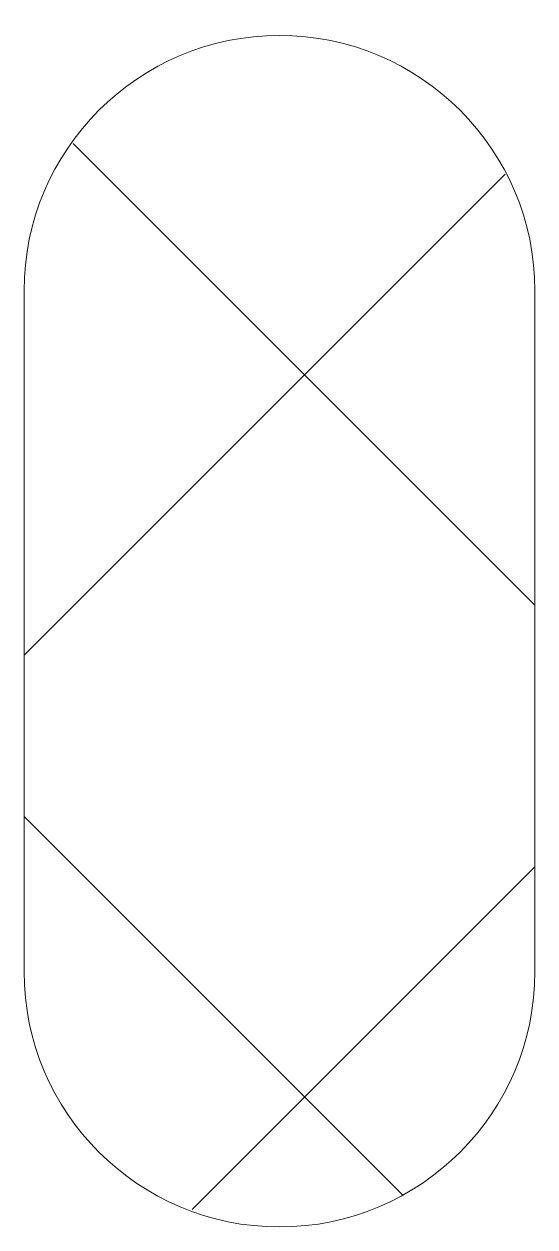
# Model space of a CAD drawing. Header units: metres. Extents: x 0 to 15, y -27.5 to 7.8.
import ezdxf

# ---------------------------------------------------------------- set-up
doc = ezdxf.new("R2010")
doc.units = ezdxf.units.M
doc.layers.add('A-DETL-GENF', color=92, linetype='Continuous', lineweight=18)

# ---------------------------------------------------------------- blocks, each defined once
blk = doc.blocks.new('30 rugvulling kitvoeg - afgeronde rugvulling-4464682-00_0 Basismaterialen')
at = {"layer": 'A-DETL-GENF', "lineweight": 13}
h = blk.add_hatch(dxfattribs=at)
h.set_pattern_fill('FP_98', color=256, style=0, pattern_type=2)
h.set_pattern_definition([(45, (11622.457, -5486.092), (-10.606602, 10.606602), []), (135, (11622.457, -5486.092), (-10.606602, -10.606602), [])])
h.paths.add_polyline_path([(7.5, -27.5), (9.441, -27.244), (11.25, -26.495), (12.803, -25.303), (13.995, -23.75), (14.744, -21.941), (15, -20), (15, 0), (14.744, 1.941), (13.995, 3.75), (12.803, 5.303), (11.25, 6.495), (9.441, 7.244), (7.5, 7.5), (5.559, 7.244), (3.75, 6.495), (2.197, 5.303), (1.005, 3.75), (0.256, 1.941), (0, 0), (0, -20), (0.256, -21.941), (1.005, -23.75), (2.197, -25.303), (3.75, -26.495), (5.559, -27.244)])
at = {"layer": 'A-DETL-GENF'}
for p, q in [((0, 0), (0, -20)), ((15, -20), (15, 0))]:
    blk.add_line(p, q, dxfattribs=at)
for centre, start, end in [((7.5, 0), 360, 180), ((7.5, -20), 180, 360)]:
    blk.add_arc(centre, 7.5, start, end, dxfattribs=at)

msp = doc.modelspace()

# ---------------------------------------------------------------- block references
msp.add_blockref('30 rugvulling kitvoeg - afgeronde rugvulling-4464682-00_0 Basismaterialen', (0, 0))

doc.saveas('drawing.dxf')
